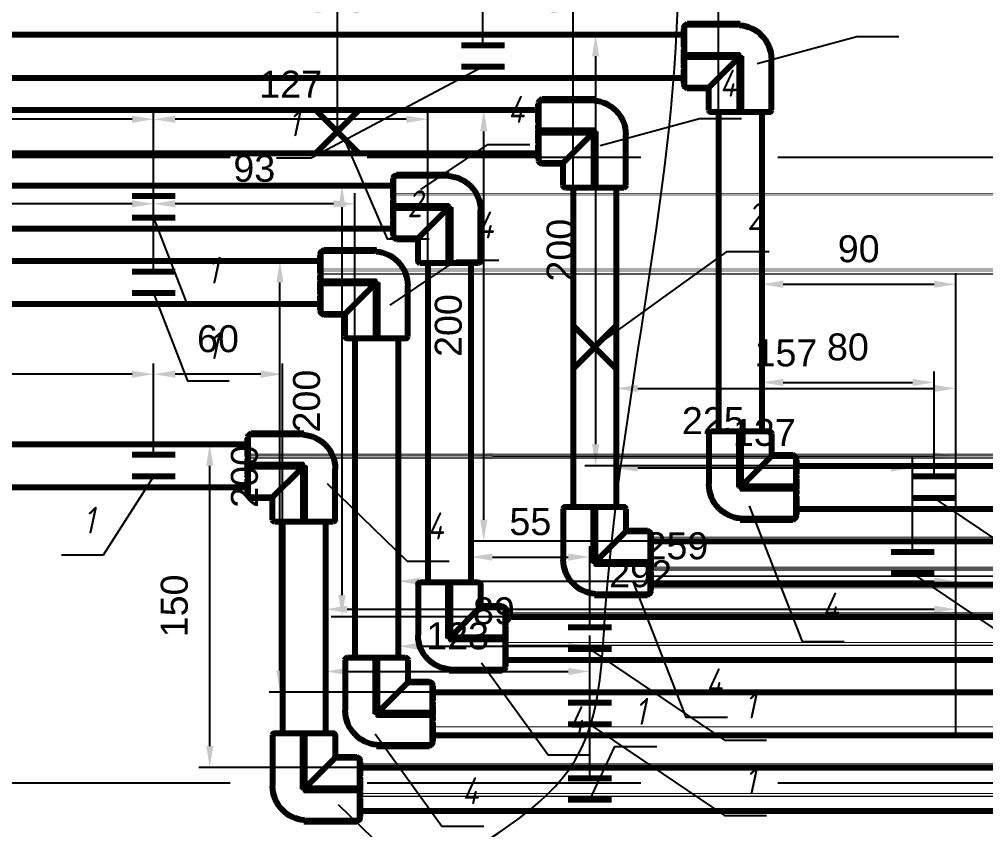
# Model space of a CAD drawing. Header units: millimetres. Extents: x -92220 to 11040, y -5929 to 27498.
# Drawn here: x -514.3 to -66.1, y 159.7 to 535.6 of the extents above; entities that cross this region are included whole.
import ezdxf

# ---------------------------------------------------------------- set-up
doc = ezdxf.new("R2010")
doc.units = ezdxf.units.MM
doc.linetypes.add('DASHDOT', pattern=[25.4, 12.7, -6.35, 0, -6.35])
doc.linetypes.add('DASHED', pattern=[19.05, 12.7, -6.35])
doc.layers.add('100 noprint', color=1, linetype='Continuous', plot=False)
for name, color, linetype in [('17 Конструкции 2', 7, 'Continuous'), ('25 Вода ветка 5', 7, 'Continuous'), ('26 Вода ветка 6', 7, 'Continuous'), ('27 Вода ветка 7', 7, 'Continuous'), ('28 Вода ветка 8', 7, 'Continuous'), ('34 Вода ветка 14', 7, 'Continuous')]:
    doc.layers.add(name, color=color, linetype=linetype)
doc.styles.get("Standard").update_dxf_attribs({"font": 'arial.ttf'})
doc.styles.add('ГОСТ-ISOCPEUR', font='isocpeui.ttf', dxfattribs={"width": 0.8})
doc.dimstyles.new('ISO-25', dxfattribs={"dimtxt": 2.5, "dimasz": 2.5, "dimexe": 1.25, "dimexo": 0.625, "dimtad": 1, "dimtxsty": 'Standard', "dimcen": 2.5, "dimadec": 0, "dimazin": 0, "dimtfac": 1, "dimtmove": 0, "dimatfit": 3, "dimfxl": 1, "dimarcsym": 0})

# ---------------------------------------------------------------- blocks, each defined once
blk = doc.blocks.new('A$C24473B691')
at = {"color": 0, "linetype": 'Continuous', "lineweight": -2, "extrusion": (-2.22045e-16, 1, -2.22045e-16)}
for p, q in [((-15, 14.5), (-15, 24.5)), ((-14.49, 24.5), (-14.49, 14.49)), ((13.5, 26), (-13.5, 26)), ((-12.69, 26), (-12.69, 26.1)), ((-12.69, 26.1), (-10.96, 26.1)), ((-10.96, 26), (-10.96, 26.1)), ((-9.7, 26.1), (-8.7, 26.1)), ((-9.7, 26), (-9.7, 26.1)), ((-8.7, 26), (-8.7, 26.1)), ((-8.7, 26.1), (-8.08, 26.1)), ((-8.08, 26.1), (-6.79, 26.1)), ((-8.08, 26), (-8.08, 26.1)), ((-6.79, 26.1), (-6.65, 26.1)), ((-6.79, 26), (-6.79, 26.1)), ((-6.65, 26), (-6.65, 26.1)), ((-6.65, 26.1), (-6.16, 26.1)), ((-6.16, 26), (-6.16, 26.1)), ((-5.42, 26.1), (-5.31, 26.1)), ((-5.42, 26), (-5.42, 26.1)), ((-5.31, 26.1), (-5.07, 26.1)), ((-5.31, 26), (-5.31, 26.1)), ((-5.07, 26), (-5.07, 26.1)), ((-5.07, 26.1), (-4.19, 26.1)), ((-4.19, 26), (-4.19, 26.1)), ((-3.84, 26.1), (-3.6, 26.1)), ((-3.84, 26), (-3.84, 26.1)), ((-3.6, 26.1), (-3.32, 26.1)), ((-3.6, 26), (-3.6, 26.1)), ((-3.32, 26), (-3.32, 26.1)), ((-3.32, 26.1), (-2.04, 26.1)), ((-2.04, 26.1), (-2.01, 26.1)), ((-2.04, 26), (-2.04, 26.1)), ((-2.01, 26.1), (-1.74, 26.1)), ((-2.01, 26), (-2.01, 26.1)), ((-1.74, 26.1), (-1.07, 26.1)), ((-1.74, 26), (-1.74, 26.1)), ((-0.94, 26), (-0.94, 26.1)), ((-0.86, 26.1), (-0.47, 26.1)), ((-0.5, 0.5), (-0.5, 24.5)), ((-0.47, 26.1), (-0.18, 26.1)), ((-0.47, 26), (-0.47, 26.1)), ((-0.18, 26), (-0.18, 26.1)), ((-0.18, 26.1), (0.07, 26.1)), ((0.07, 26.1), (0.86, 26.1)), ((0.07, 26), (0.07, 26.1)), ((0.5, 0), (0.5, 24.5)), ((0.86, 26), (0.86, 26.1)), ((1.28, 26.1), (1.54, 26.1)), ((1.28, 26), (1.28, 26.1)), ((1.54, 26.1), (1.69, 26.1)), ((1.54, 26), (1.54, 26.1)), ((1.69, 26.1), (2.2, 26.1)), ((1.69, 26), (1.69, 26.1)), ((3.06, 26), (3.06, 26.1)), ((4.28, 26), (4.28, 26.1)), ((5.2, 26), (5.2, 26.1)), ((6.82, 26.1), (7.22, 26.1)), ((6.82, 26), (6.82, 26.1)), ((7.22, 26), (7.22, 26.1)), ((8.46, 26), (8.46, 26.1)), ((9.19, 26.1), (9.24, 26.1)), ((9.19, 26), (9.19, 26.1)), ((9.24, 26.1), (9.42, 26.1)), ((9.24, 26), (9.24, 26.1)), ((9.42, 26), (9.42, 26.1)), ((10.15, 26.1), (10.42, 26.1)), ((10.15, 26), (10.15, 26.1)), ((10.42, 26.1), (10.5, 26.1)), ((10.42, 26), (10.42, 26.1)), ((10.5, 26.1), (10.6, 26.1)), ((10.5, 26), (10.5, 26.1)), ((10.6, 26.1), (10.71, 26.1)), ((10.6, 26), (10.6, 26.1)), ((10.71, 26), (10.71, 26.1)), ((12.06, 26.1), (12.45, 26.1)), ((12.06, 26), (12.06, 26.1)), ((12.45, 26.1), (12.69, 26.1)), ((12.45, 26), (12.45, 26.1)), ((12.69, 26.1), (12.73, 26.1)), ((12.69, 26), (12.69, 26.1)), ((12.73, 26), (12.73, 26.1)), ((14.49, 1.5), (14.49, 24.5)), ((15, 0), (15, 24.5)), ((-26, -13.5), (-26, 13.5)), ((-25, 14.5), (-15, 14.5)), ((-1.5, 1.5), (-14.49, 14.49)), ((-0.5, 0.5), (-24.5, 0.5)), ((0, 0), (-0.5, 0.5)), ((0, -0.5), (0, 0)), ((0, 0), (0.5, 0)), ((14.42, 0), (15, 0)), ((0, -0.5), (-24.5, -0.5)), ((-25, -14.5), (-1.5, -14.5))]:
    blk.add_line(p, q, dxfattribs=at)
at = {"color": 0, "linetype": 'Continuous', "lineweight": -2, "extrusion": (4.93038e-32, -2.22045e-16, -1)}
for centre, radius, start, end in [((14.5, 24.5), 0.5, 0, 90), ((13.5, 25), 1, 0, 90), ((0, 24.5), 0.5, 0, 180), ((-13.5, 25), 1, 90, 180), ((-14.5, 24.5), 0.5, 90, 180), ((25, 13.5), 1, 0, 90), ((24.5, 0), 0.5, 270, 90), ((1.5, 1.5), 16, 185.3794, 225), ((1.5, 1.5), 16, 225, 270), ((25, -13.5), 1, 270, 0)]:
    blk.add_arc(centre, radius, start, end, dxfattribs=at)
at = {"color": 0, "linetype": 'Continuous', "lineweight": -2}
for points, degree, knots in [([(-14.49, 24.5), (-14.49, 24.56), (-14.49, 24.62), (-14.49, 24.73), (-14.49, 24.79), (-14.5, 24.87), (-14.5, 24.91), (-14.5, 24.95), (-14.5, 24.97), (-14.5, 24.99), (-14.5, 25), (-14.5, 25)], 3, [0.22380526, 0.22380526, 0.22380526, 0.22380526, 0.24107522, 0.24107522, 0.25834518, 0.25834518, 0.27361424, 0.27361424, 0.28601062, 0.28601062, 0.29840701, 0.29840701, 0.29840701, 0.29840701]), ([(-10.81, 26.1), (-10.67, 26.1), (-10.23, 26.1), (-9.84, 26.1), (-9.7, 26.1)], 2, [-3, -3, -3, -2, -1, -0.484947, -0.484947, -0.484947]), ([(4.28, 26.1), (4.28, 26.1), (4.41, 26.1), (4.65, 26.1)], 2, [-1.502374, -1.502374, -1.502374, -1, 0, 0, 0]), ([(4.65, 26.1), (4.91, 26.1), (5.18, 26.1), (5.2, 26.1)], 2, [-2, -2, -2, -1, -0.936655, -0.936655, -0.936655]), ([(5.2, 26.1), (5.2, 26.1), (5.27, 26.1), (5.45, 26.1)], 2, [-1.431321, -1.431321, -1.431321, -1, 0, 0, 0]), ([(6.53, 26.1), (6.72, 26.1), (6.82, 26.1), (6.82, 26.1)], 2, [-3, -3, -3, -2, -1.429003, -1.429003, -1.429003]), ([(7.22, 26.1), (7.22, 26.1), (7.29, 26.1), (7.36, 26.1)], 2, [-1.875117, -1.875117, -1.875117, -1, 0, 0, 0]), ([(8.2, 26.1), (8.42, 26.1), (8.46, 26.1), (8.46, 26.1)], 2, [-2, -2, -2, -1, -0.823469, -0.823469, -0.823469]), ([(9.42, 26.1), (9.57, 26.1), (9.8, 26.1), (9.92, 26.1)], 2, [-1.854622, -1.854622, -1.854622, -1, 0, 0, 0]), ([(9.92, 26.1), (10.09, 26.1), (10.15, 26.1), (10.15, 26.1)], 2, [-3, -3, -3, -2, -1.715556, -1.715556, -1.715556]), ([(14.5, 25), (14.5, 25), (14.5, 24.99), (14.5, 24.97), (14.5, 24.95), (14.5, 24.91), (14.5, 24.87), (14.49, 24.79), (14.49, 24.73), (14.49, 24.62), (14.49, 24.56), (14.49, 24.5)], 3, [0.44761051, 0.44761051, 0.44761051, 0.44761051, 0.4600069, 0.4600069, 0.47240329, 0.47240329, 0.48767234, 0.48767234, 0.5049423, 0.5049423, 0.52221227, 0.52221227, 0.52221227, 0.52221227]), ([(-14.49, 14.49), (-14.49, 14.49), (-14.5, 14.49), (-14.5, 14.49), (-14.56, 14.49), (-14.63, 14.49), (-14.75, 14.49), (-14.81, 14.49), (-14.9, 14.5), (-14.94, 14.5), (-14.99, 14.5), (-15, 14.5), (-15, 14.5)], 3, [0.30051544, 0.30051544, 0.30051544, 0.30051544, 0.30137498, 0.30137498, 0.30137498, 0.32021092, 0.32021092, 0.33904685, 0.33904685, 0.35788279, 0.35788279, 0.37671872, 0.37671872, 0.37671872, 0.37671872]), ([(14.42, 0), (14.44, 0.25), (14.46, 0.5), (14.49, 1), (14.49, 1.25), (14.49, 1.5)], 3, [-0.1505166, -0.1505166, -0.1505166, -0.1505166, -0.0751727, -0.0751727, -0.0000024, -0.0000024, -0.0000024, -0.0000024])]:
    blk.add_open_spline(points, degree=degree, knots=knots, dxfattribs=at)
for points, degree in [([(-10.96, 26.1), (-10.96, 26.1), (-10.81, 26.1)], 2), ([(-1.07, 26.1), (-1, 26.1), (-0.94, 26.1)], 2), ([(-0.94, 26.1), (-0.91, 26.1), (-0.86, 26.1)], 2), ([(2.2, 26.1), (2.61, 26.1), (3, 26.1), (3.05, 26.1)], 2), ([(3.05, 26.1), (3.06, 26.1), (3.06, 26.1)], 2), ([(5.45, 26.1), (5.6, 26.1), (5.85, 26.1), (6.11, 26.1), (6.39, 26.1), (6.53, 26.1)], 2), ([(7.36, 26.1), (7.52, 26.1), (7.98, 26.1), (8.2, 26.1)], 2), ([(8.46, 26.1), (8.48, 26.1), (8.52, 26.1)], 2), ([(8.52, 26.1), (8.68, 26.1), (8.85, 26.1)], 2), ([(8.85, 26.1), (8.98, 26.1), (9.19, 26.1)], 2), ([(10.71, 26.1), (10.71, 26.1), (10.92, 26.1)], 2), ([(10.92, 26.1), (11.12, 26.1), (11.39, 26.1)], 2), ([(11.39, 26.1), (11.67, 26.1), (12.05, 26.1), (12.06, 26.1)], 2), ([(12.06, 26.1), (12.06, 26.1), (12.06, 26.1)], 2), ([(-1.5, 1.5), (-1.17, 1.17), (-0.83, 0.83), (-0.5, 0.5)], 3)]:
    blk.add_open_spline(points, degree=degree, dxfattribs=at)
blk = doc.blocks.new('скользящее крепление')
at = {"color": 0, "lineweight": -2}
for p, q in [((0, 0), (0, 20)), ((10, 0), (10, 20))]:
    blk.add_line(p, q, dxfattribs=at)
blk = doc.blocks.new('неподвижная опора')
at = {"color": 0, "lineweight": -2}
for p, q in [((-10, -10), (10, 10)), ((10, -10), (-10, 10))]:
    blk.add_line(p, q, dxfattribs=at)
blk = doc.blocks.new('*D157')
at = {"layer": '25 Вода ветка 5', "color": 0, "lineweight": -2}
for p, q in [((-170, 344.51), (-170, 417.7)), ((-80, 344.51), (-80, 417.7)), ((-160, 412.7), (-90, 412.7))]:
    blk.add_line(p, q, dxfattribs=at)
at = {"layer": '25 Вода ветка 5', "color": 0}
for points in [[(-160, 414.37), (-160, 411.04), (-170, 412.7)], [(-90, 411.04), (-90, 414.37), (-80, 412.7)]]:
    blk.add_solid(points, dxfattribs=at)
at = {"layer": 'Defpoints', "color": 0}
for p in [(-80, 412.7), (-170, 344.51), (-80, 344.51)]:
    blk.add_point(p, dxfattribs=at)
at = {"layer": '25 Вода ветка 5', "color": 0, "insert": (-125, 429.09), "char_height": 12.5, "attachment_point": 5}
blk.add_mtext('90', dxfattribs=at)
blk = doc.blocks.new('*D158')
at = {"layer": '25 Вода ветка 5', "color": 0, "lineweight": -2}
for p, q in [((-170, 344.51), (-170, 372.17)), ((-90, 323.51), (-90, 372.17)), ((-160, 367.17), (-100, 367.17))]:
    blk.add_line(p, q, dxfattribs=at)
at = {"layer": '25 Вода ветка 5', "color": 0}
for points in [[(-160, 368.83), (-160, 365.5), (-170, 367.17)], [(-100, 365.5), (-100, 368.83), (-90, 367.17)]]:
    blk.add_solid(points, dxfattribs=at)
at = {"layer": 'Defpoints', "color": 0}
for p in [(-90, 367.17), (-170, 344.51), (-90, 323.51)]:
    blk.add_point(p, dxfattribs=at)
at = {"layer": '25 Вода ветка 5', "color": 0, "insert": (-130, 383.55), "char_height": 12.5, "attachment_point": 5}
blk.add_mtext('80', dxfattribs=at)
blk = doc.blocks.new('*D159')
at = {"layer": '25 Вода ветка 5', "color": 0, "lineweight": -2}
for p, q in [((-206, 528.51), (-252.01, 528.51)), ((-247.01, 518.51), (-247.01, 338.51)), ((-154, 328.51), (-252.01, 328.51))]:
    blk.add_line(p, q, dxfattribs=at)
at = {"layer": '25 Вода ветка 5', "color": 0}
for points in [[(-245.35, 518.51), (-248.68, 518.51), (-247.01, 528.51)], [(-248.68, 338.51), (-245.35, 338.51), (-247.01, 328.51)]]:
    blk.add_solid(points, dxfattribs=at)
at = {"layer": 'Defpoints', "color": 0}
for p in [(-206, 528.51), (-247.01, 328.51), (-154, 328.51)]:
    blk.add_point(p, dxfattribs=at)
at = {"layer": '25 Вода ветка 5', "color": 0, "insert": (-263.4, 428.51), "char_height": 12.5, "attachment_point": 5, "rotation": 90}
blk.add_mtext('200', dxfattribs=at)
blk = doc.blocks.new('*D160')
at = {"layer": '25 Вода ветка 5', "color": 0, "lineweight": -2}
for p, q in [((-299.28, 523.51), (-299.28, 611.56)), ((-190, 492.51), (-190, 611.56)), ((-200, 606.56), (-289.28, 606.56))]:
    blk.add_line(p, q, dxfattribs=at)
at = {"layer": '25 Вода ветка 5', "color": 0}
for points in [[(-289.28, 608.23), (-289.28, 604.89), (-299.28, 606.56)], [(-200, 604.89), (-200, 608.23), (-190, 606.56)]]:
    blk.add_solid(points, dxfattribs=at)
at = {"layer": 'Defpoints', "color": 0}
for p in [(-299.28, 606.56), (-299.28, 523.51), (-190, 492.51)]:
    blk.add_point(p, dxfattribs=at)
at = {"layer": '25 Вода ветка 5', "color": 0, "insert": (-244.64, 622.94), "char_height": 12.5, "attachment_point": 5}
blk.add_mtext('109', dxfattribs=at)
blk = doc.blocks.new('*D161')
at = {"layer": '25 Вода ветка 5', "color": 0, "lineweight": -2}
for p, q in [((-799.28, 523.51), (-799.28, 611.56)), ((-299.28, 523.51), (-299.28, 611.56)), ((-309.28, 606.56), (-789.28, 606.56))]:
    blk.add_line(p, q, dxfattribs=at)
at = {"layer": '25 Вода ветка 5', "color": 0}
for points in [[(-789.28, 608.23), (-789.28, 604.89), (-799.28, 606.56)], [(-309.28, 604.89), (-309.28, 608.23), (-299.28, 606.56)]]:
    blk.add_solid(points, dxfattribs=at)
at = {"layer": 'Defpoints', "color": 0}
for p in [(-799.28, 606.56), (-799.28, 523.51), (-299.28, 523.51)]:
    blk.add_point(p, dxfattribs=at)
at = {"layer": '25 Вода ветка 5', "color": 0, "insert": (-549.28, 622.94), "char_height": 12.5, "attachment_point": 5}
blk.add_mtext('500', dxfattribs=at)
blk = doc.blocks.new('*D174')
at = {"layer": '26 Вода ветка 6', "color": 0, "lineweight": -2}
for p, q in [((-304.87, 274.51), (-304.87, 291.16)), ((-249.7, 253.51), (-249.7, 291.16)), ((-294.87, 286.16), (-259.7, 286.16))]:
    blk.add_line(p, q, dxfattribs=at)
at = {"layer": '26 Вода ветка 6', "color": 0}
for points in [[(-294.87, 287.82), (-294.87, 284.49), (-304.87, 286.16)], [(-259.7, 284.49), (-259.7, 287.82), (-249.7, 286.16)]]:
    blk.add_solid(points, dxfattribs=at)
at = {"layer": 'Defpoints', "color": 0}
for p in [(-249.7, 286.16), (-304.87, 274.51), (-249.7, 253.51)]:
    blk.add_point(p, dxfattribs=at)
at = {"layer": '26 Вода ветка 6', "color": 0, "insert": (-277.28, 302.51), "char_height": 12.5, "attachment_point": 5}
blk.add_mtext('55', dxfattribs=at)
blk = doc.blocks.new('*D175')
at = {"layer": '26 Вода ветка 6', "color": 0, "lineweight": -2}
for p, q in [((-304.87, 274.51), (-304.87, 337.98)), ((-80, 274.51), (-80, 337.98)), ((-294.87, 332.98), (-90, 332.98))]:
    blk.add_line(p, q, dxfattribs=at)
at = {"layer": '26 Вода ветка 6', "color": 0}
for points in [[(-294.87, 334.65), (-294.87, 331.31), (-304.87, 332.98)], [(-90, 331.31), (-90, 334.65), (-80, 332.98)]]:
    blk.add_solid(points, dxfattribs=at)
at = {"layer": 'Defpoints', "color": 0}
for p in [(-80, 332.98), (-304.87, 274.51), (-80, 274.51)]:
    blk.add_point(p, dxfattribs=at)
at = {"layer": '26 Вода ветка 6', "color": 0, "insert": (-192.43, 349.36), "char_height": 12.5, "attachment_point": 5}
blk.add_mtext('225', dxfattribs=at)
blk = doc.blocks.new('*D176')
at = {"layer": '26 Вода ветка 6', "color": 0, "lineweight": -2}
for p, q in [((-340.87, 458.51), (-369.63, 458.51)), ((-364.63, 268.51), (-364.63, 448.51)), ((-288.77, 258.51), (-369.63, 258.51))]:
    blk.add_line(p, q, dxfattribs=at)
at = {"layer": '26 Вода ветка 6', "color": 0}
for points in [[(-362.96, 448.51), (-366.29, 448.51), (-364.63, 458.51)], [(-366.29, 268.51), (-362.96, 268.51), (-364.63, 258.51)]]:
    blk.add_solid(points, dxfattribs=at)
at = {"layer": 'Defpoints', "color": 0}
for p in [(-364.63, 458.51), (-340.87, 458.51), (-288.77, 258.51)]:
    blk.add_point(p, dxfattribs=at)
at = {"layer": '26 Вода ветка 6', "color": 0, "insert": (-381.01, 358.51), "char_height": 12.5, "attachment_point": 5, "rotation": 90}
blk.add_mtext('200', dxfattribs=at)
blk = doc.blocks.new('*D177')
at = {"layer": '26 Вода ветка 6', "color": 0, "lineweight": -2}
for p, q in [((-451.99, 453.51), (-451.99, 494.24)), ((-324.87, 422.51), (-324.87, 494.24)), ((-334.87, 489.24), (-441.99, 489.24))]:
    blk.add_line(p, q, dxfattribs=at)
at = {"layer": '26 Вода ветка 6', "color": 0}
for points in [[(-441.99, 490.91), (-441.99, 487.58), (-451.99, 489.24)], [(-334.87, 487.58), (-334.87, 490.91), (-324.87, 489.24)]]:
    blk.add_solid(points, dxfattribs=at)
at = {"layer": 'Defpoints', "color": 0}
for p in [(-451.99, 489.24), (-451.99, 453.51), (-324.87, 422.51)]:
    blk.add_point(p, dxfattribs=at)
at = {"layer": '26 Вода ветка 6', "color": 0, "insert": (-388.43, 505.52), "char_height": 12.5, "attachment_point": 5}
blk.add_mtext('127', dxfattribs=at)
blk = doc.blocks.new('*D178')
at = {"layer": '26 Вода ветка 6', "color": 0, "lineweight": -2}
for p, q in [((-1151.99, 453.51), (-1151.99, 494.24)), ((-451.99, 453.51), (-451.99, 494.24)), ((-461.99, 489.24), (-1141.99, 489.24))]:
    blk.add_line(p, q, dxfattribs=at)
at = {"layer": '26 Вода ветка 6', "color": 0}
for points in [[(-1141.99, 490.91), (-1141.99, 487.58), (-1151.99, 489.24)], [(-461.99, 487.58), (-461.99, 490.91), (-451.99, 489.24)]]:
    blk.add_solid(points, dxfattribs=at)
at = {"layer": 'Defpoints', "color": 0}
for p in [(-1151.99, 489.24), (-1151.99, 453.51), (-451.99, 453.51)]:
    blk.add_point(p, dxfattribs=at)
at = {"layer": '26 Вода ветка 6', "color": 0, "insert": (-801.99, 505.63), "char_height": 12.5, "attachment_point": 5}
blk.add_mtext('700', dxfattribs=at)
blk = doc.blocks.new('*D188')
at = {"layer": '27 Вода ветка 7', "color": 0, "lineweight": -2}
for p, q in [((-237.5, 309.51), (-237.5, 332.52)), ((-100, 288.51), (-100, 332.52)), ((-227.5, 327.52), (-110, 327.52))]:
    blk.add_line(p, q, dxfattribs=at)
at = {"layer": '27 Вода ветка 7', "color": 0}
for points in [[(-227.5, 329.18), (-227.5, 325.85), (-237.5, 327.52)], [(-110, 325.85), (-110, 329.18), (-100, 327.52)]]:
    blk.add_solid(points, dxfattribs=at)
at = {"layer": 'Defpoints', "color": 0}
for p in [(-100, 327.52), (-237.5, 309.51), (-100, 288.51)]:
    blk.add_point(p, dxfattribs=at)
at = {"layer": '27 Вода ветка 7', "color": 0, "insert": (-168.75, 343.9), "char_height": 12.5, "attachment_point": 5}
blk.add_mtext('137', dxfattribs=at)
blk = doc.blocks.new('*D189')
at = {"layer": '27 Вода ветка 7', "color": 0, "lineweight": -2}
for p, q in [((-237.5, 309.51), (-237.5, 369.38)), ((-80, 309.51), (-80, 369.38)), ((-227.5, 364.38), (-90, 364.38))]:
    blk.add_line(p, q, dxfattribs=at)
at = {"layer": '27 Вода ветка 7', "color": 0}
for points in [[(-227.5, 366.05), (-227.5, 362.72), (-237.5, 364.38)], [(-90, 362.72), (-90, 366.05), (-80, 364.38)]]:
    blk.add_solid(points, dxfattribs=at)
at = {"layer": 'Defpoints', "color": 0}
for p in [(-80, 364.38), (-237.5, 309.51), (-80, 309.51)]:
    blk.add_point(p, dxfattribs=at)
at = {"layer": '27 Вода ветка 7', "color": 0, "insert": (-158.75, 380.77), "char_height": 12.5, "attachment_point": 5}
blk.add_mtext('157', dxfattribs=at)
blk = doc.blocks.new('*D190')
at = {"layer": '27 Вода ветка 7', "color": 0, "lineweight": -2}
for p, q in [((-273.6, 493.58), (-303.89, 493.58)), ((-298.89, 303.51), (-298.89, 483.58)), ((-221.5, 293.51), (-303.89, 293.51))]:
    blk.add_line(p, q, dxfattribs=at)
at = {"layer": '27 Вода ветка 7', "color": 0}
for points in [[(-297.22, 483.58), (-300.55, 483.58), (-298.89, 493.58)], [(-300.55, 303.51), (-297.22, 303.51), (-298.89, 293.51)]]:
    blk.add_solid(points, dxfattribs=at)
at = {"layer": 'Defpoints', "color": 0}
for p in [(-298.89, 493.58), (-273.6, 493.58), (-221.5, 293.51)]:
    blk.add_point(p, dxfattribs=at)
at = {"layer": '27 Вода ветка 7', "color": 0, "insert": (-315.27, 393.55), "char_height": 12.5, "attachment_point": 5, "rotation": 90}
blk.add_mtext('200', dxfattribs=at)
blk = doc.blocks.new('*D191')
at = {"layer": '27 Вода ветка 7', "color": 0, "lineweight": -2}
for p, q in [((-366.78, 483.51), (-366.78, 545.07)), ((-257.5, 457.51), (-257.5, 545.07)), ((-267.5, 540.07), (-356.78, 540.07))]:
    blk.add_line(p, q, dxfattribs=at)
at = {"layer": '27 Вода ветка 7', "color": 0}
for points in [[(-356.78, 541.74), (-356.78, 538.4), (-366.78, 540.07)], [(-267.5, 538.4), (-267.5, 541.74), (-257.5, 540.07)]]:
    blk.add_solid(points, dxfattribs=at)
at = {"layer": 'Defpoints', "color": 0}
for p in [(-366.78, 540.07), (-366.78, 483.51), (-257.5, 457.51)]:
    blk.add_point(p, dxfattribs=at)
at = {"layer": '27 Вода ветка 7', "color": 0, "insert": (-312.14, 556.45), "char_height": 12.5, "attachment_point": 5}
blk.add_mtext('109', dxfattribs=at)
blk = doc.blocks.new('*D192')
at = {"layer": '27 Вода ветка 7', "color": 0, "lineweight": -2}
for p, q in [((-866.78, 488.51), (-866.78, 545.07)), ((-366.78, 483.51), (-366.78, 545.07)), ((-376.78, 540.07), (-856.78, 540.07))]:
    blk.add_line(p, q, dxfattribs=at)
at = {"layer": '27 Вода ветка 7', "color": 0}
for points in [[(-856.78, 541.74), (-856.78, 538.4), (-866.78, 540.07)], [(-376.78, 538.4), (-376.78, 541.74), (-366.78, 540.07)]]:
    blk.add_solid(points, dxfattribs=at)
at = {"layer": 'Defpoints', "color": 0}
for p in [(-866.78, 540.07), (-866.78, 488.51), (-366.78, 483.51)]:
    blk.add_point(p, dxfattribs=at)
at = {"layer": '27 Вода ветка 7', "color": 0, "insert": (-616.78, 556.45), "char_height": 12.5, "attachment_point": 5}
blk.add_mtext('500', dxfattribs=at)
blk = doc.blocks.new('*D202')
at = {"layer": '28 Вода ветка 8', "color": 0, "lineweight": -2}
for p, q in [((-338.62, 239.51), (-338.62, 249.78)), ((-249.7, 218.51), (-249.7, 249.78)), ((-328.62, 244.78), (-259.7, 244.78))]:
    blk.add_line(p, q, dxfattribs=at)
at = {"layer": '28 Вода ветка 8', "color": 0}
for points in [[(-328.62, 246.44), (-328.62, 243.11), (-338.62, 244.78)], [(-259.7, 243.11), (-259.7, 246.44), (-249.7, 244.78)]]:
    blk.add_solid(points, dxfattribs=at)
at = {"layer": 'Defpoints', "color": 0}
for p in [(-249.7, 244.78), (-338.62, 239.51), (-249.7, 218.51)]:
    blk.add_point(p, dxfattribs=at)
at = {"layer": '28 Вода ветка 8', "color": 0, "insert": (-294.16, 261.16), "char_height": 12.5, "attachment_point": 5}
blk.add_mtext('89', dxfattribs=at)
blk = doc.blocks.new('*D203')
at = {"layer": '28 Вода ветка 8', "color": 0, "lineweight": -2}
for p, q in [((-338.62, 239.51), (-338.62, 279.92)), ((-80, 239.51), (-80, 279.92)), ((-328.62, 274.92), (-90, 274.92))]:
    blk.add_line(p, q, dxfattribs=at)
at = {"layer": '28 Вода ветка 8', "color": 0}
for points in [[(-328.62, 276.59), (-328.62, 273.26), (-338.62, 274.92)], [(-90, 273.26), (-90, 276.59), (-80, 274.92)]]:
    blk.add_solid(points, dxfattribs=at)
at = {"layer": 'Defpoints', "color": 0}
for p in [(-80, 274.92), (-338.62, 239.51), (-80, 239.51)]:
    blk.add_point(p, dxfattribs=at)
at = {"layer": '28 Вода ветка 8', "color": 0, "insert": (-209.31, 291.31), "char_height": 12.5, "attachment_point": 5}
blk.add_mtext('259', dxfattribs=at)
blk = doc.blocks.new('*D204')
at = {"layer": '28 Вода ветка 8', "color": 0, "lineweight": -2}
for p, q in [((-374.72, 423.58), (-398.43, 423.58)), ((-393.43, 233.51), (-393.43, 413.58)), ((-322.52, 223.51), (-398.43, 223.51))]:
    blk.add_line(p, q, dxfattribs=at)
at = {"layer": '28 Вода ветка 8', "color": 0}
for points in [[(-391.77, 413.58), (-395.1, 413.58), (-393.43, 423.58)], [(-395.1, 233.51), (-391.77, 233.51), (-393.43, 223.51)]]:
    blk.add_solid(points, dxfattribs=at)
at = {"layer": 'Defpoints', "color": 0}
for p in [(-393.43, 423.58), (-374.72, 423.58), (-322.52, 223.51)]:
    blk.add_point(p, dxfattribs=at)
at = {"layer": '28 Вода ветка 8', "color": 0, "insert": (-409.81, 323.55), "char_height": 12.5, "attachment_point": 5, "rotation": 90}
blk.add_mtext('200', dxfattribs=at)
blk = doc.blocks.new('*D205')
at = {"layer": '28 Вода ветка 8', "color": 0, "lineweight": -2}
for p, q in [((-451.99, 418.51), (-451.99, 455.03)), ((-358.62, 387.51), (-358.62, 455.03)), ((-368.62, 450.03), (-441.99, 450.03))]:
    blk.add_line(p, q, dxfattribs=at)
at = {"layer": '28 Вода ветка 8', "color": 0}
for points in [[(-441.99, 451.7), (-441.99, 448.37), (-451.99, 450.03)], [(-368.62, 448.37), (-368.62, 451.7), (-358.62, 450.03)]]:
    blk.add_solid(points, dxfattribs=at)
at = {"layer": 'Defpoints', "color": 0}
for p in [(-451.99, 450.03), (-451.99, 418.51), (-358.62, 387.51)]:
    blk.add_point(p, dxfattribs=at)
at = {"layer": '28 Вода ветка 8', "color": 0, "insert": (-405.3, 466.42), "char_height": 12.5, "attachment_point": 5}
blk.add_mtext('93', dxfattribs=at)
blk = doc.blocks.new('*D206')
at = {"layer": '28 Вода ветка 8', "color": 0, "lineweight": -2}
for p, q in [((-1151.99, 418.51), (-1151.99, 455.03)), ((-451.99, 418.51), (-451.99, 455.03)), ((-461.99, 450.03), (-1141.99, 450.03))]:
    blk.add_line(p, q, dxfattribs=at)
at = {"layer": '28 Вода ветка 8', "color": 0}
for points in [[(-1141.99, 451.7), (-1141.99, 448.37), (-1151.99, 450.03)], [(-461.99, 448.37), (-461.99, 451.7), (-451.99, 450.03)]]:
    blk.add_solid(points, dxfattribs=at)
at = {"layer": 'Defpoints', "color": 0}
for p in [(-1151.99, 450.03), (-1151.99, 418.51), (-451.99, 418.51)]:
    blk.add_point(p, dxfattribs=at)
at = {"layer": '28 Вода ветка 8', "color": 0, "insert": (-801.99, 466.42), "char_height": 12.5, "attachment_point": 5}
blk.add_mtext('700', dxfattribs=at)
blk = doc.blocks.new('*D230')
at = {"layer": '34 Вода ветка 14', "color": 0, "lineweight": -2}
for p, q in [((-372.3, 204.51), (-372.3, 238.11)), ((-249.7, 183.51), (-249.7, 238.11)), ((-362.3, 233.11), (-259.7, 233.11))]:
    blk.add_line(p, q, dxfattribs=at)
at = {"layer": '34 Вода ветка 14', "color": 0}
for points in [[(-362.3, 234.78), (-362.3, 231.45), (-372.3, 233.11)], [(-259.7, 231.45), (-259.7, 234.78), (-249.7, 233.11)]]:
    blk.add_solid(points, dxfattribs=at)
at = {"layer": 'Defpoints', "color": 0}
for p in [(-249.7, 233.11), (-372.3, 204.51), (-249.7, 183.51)]:
    blk.add_point(p, dxfattribs=at)
at = {"layer": '34 Вода ветка 14', "color": 0, "insert": (-311, 249.5), "char_height": 12.5, "attachment_point": 5}
blk.add_mtext('123', dxfattribs=at)
blk = doc.blocks.new('*D231')
at = {"layer": '34 Вода ветка 14', "color": 0, "lineweight": -2}
for p, q in [((-372.3, 204.51), (-372.3, 266.95)), ((-80, 203.51), (-80, 266.95)), ((-362.3, 261.95), (-90, 261.95))]:
    blk.add_line(p, q, dxfattribs=at)
at = {"layer": '34 Вода ветка 14', "color": 0}
for points in [[(-362.3, 263.62), (-362.3, 260.29), (-372.3, 261.95)], [(-90, 260.29), (-90, 263.62), (-80, 261.95)]]:
    blk.add_solid(points, dxfattribs=at)
at = {"layer": 'Defpoints', "color": 0}
for p in [(-80, 261.95), (-372.3, 204.51), (-80, 203.51)]:
    blk.add_point(p, dxfattribs=at)
at = {"layer": '34 Вода ветка 14', "color": 0, "insert": (-226.15, 278.33), "char_height": 12.5, "attachment_point": 5}
blk.add_mtext('292', dxfattribs=at)
blk = doc.blocks.new('*D232')
at = {"layer": '34 Вода ветка 14', "color": 0, "lineweight": -2}
for p, q in [((-408.4, 338.51), (-430.97, 338.51)), ((-425.97, 198.51), (-425.97, 328.51)), ((-356.2, 188.51), (-430.97, 188.51))]:
    blk.add_line(p, q, dxfattribs=at)
at = {"layer": '34 Вода ветка 14', "color": 0}
for points in [[(-424.3, 328.51), (-427.63, 328.51), (-425.97, 338.51)], [(-427.63, 198.51), (-424.3, 198.51), (-425.97, 188.51)]]:
    blk.add_solid(points, dxfattribs=at)
at = {"layer": 'Defpoints', "color": 0}
for p in [(-425.97, 338.51), (-408.4, 338.51), (-356.2, 188.51)]:
    blk.add_point(p, dxfattribs=at)
at = {"layer": '34 Вода ветка 14', "color": 0, "insert": (-442.35, 263.51), "char_height": 12.5, "attachment_point": 5, "rotation": 90}
blk.add_mtext('150', dxfattribs=at)
blk = doc.blocks.new('*D233')
at = {"layer": '34 Вода ветка 14', "color": 0, "lineweight": -2}
for p, q in [((-451.99, 333.51), (-451.99, 375.99)), ((-392.3, 302.51), (-392.3, 375.99)), ((-402.3, 370.99), (-441.99, 370.99))]:
    blk.add_line(p, q, dxfattribs=at)
at = {"layer": '34 Вода ветка 14', "color": 0}
for points in [[(-441.99, 372.66), (-441.99, 369.33), (-451.99, 370.99)], [(-402.3, 369.33), (-402.3, 372.66), (-392.3, 370.99)]]:
    blk.add_solid(points, dxfattribs=at)
at = {"layer": 'Defpoints', "color": 0}
for p in [(-451.99, 370.99), (-451.99, 333.51), (-392.3, 302.51)]:
    blk.add_point(p, dxfattribs=at)
at = {"layer": '34 Вода ветка 14', "color": 0, "insert": (-422.15, 387.38), "char_height": 12.5, "attachment_point": 5}
blk.add_mtext('60', dxfattribs=at)
blk = doc.blocks.new('*D234')
at = {"layer": '34 Вода ветка 14', "color": 0, "lineweight": -2}
for p, q in [((-1151.99, 333.51), (-1151.99, 375.99)), ((-451.99, 333.51), (-451.99, 375.99)), ((-461.99, 370.99), (-1141.99, 370.99))]:
    blk.add_line(p, q, dxfattribs=at)
at = {"layer": '34 Вода ветка 14', "color": 0}
for points in [[(-1141.99, 372.66), (-1141.99, 369.33), (-1151.99, 370.99)], [(-461.99, 369.33), (-461.99, 372.66), (-451.99, 370.99)]]:
    blk.add_solid(points, dxfattribs=at)
at = {"layer": 'Defpoints', "color": 0}
for p in [(-1151.99, 370.99), (-1151.99, 333.51), (-451.99, 333.51)]:
    blk.add_point(p, dxfattribs=at)
at = {"layer": '34 Вода ветка 14', "color": 0, "insert": (-801.99, 387.38), "char_height": 12.5, "attachment_point": 5}
blk.add_mtext('700', dxfattribs=at)
blk = doc.blocks.new('*D353')
at = {"layer": '17 Конструкции 2', "color": 0, "lineweight": -2}
for p, q in [((50, 832), (-56.49, 832)), ((-46.49, 812), (-46.49, 541.51)), ((50, 521.51), (-56.49, 521.51))]:
    blk.add_line(p, q, dxfattribs=at)
at = {"layer": '17 Конструкции 2', "color": 0}
for points in [[(-43.16, 812), (-49.83, 812), (-46.49, 832)], [(-49.83, 541.51), (-43.16, 541.51), (-46.49, 521.51)]]:
    blk.add_solid(points, dxfattribs=at)
at = {"layer": 'Defpoints', "color": 0}
for p in [(50, 832), (-46.49, 521.51), (50, 521.51)]:
    blk.add_point(p, dxfattribs=at)
at = {"layer": '17 Конструкции 2', "color": 0, "insert": (-62.88, 676.76), "char_height": 12.5, "attachment_point": 5, "rotation": 90}
blk.add_mtext('310', dxfattribs=at)

msp = doc.modelspace()

# ---------------------------------------------------------------- linework, layer by layer
at = {"lineweight": -2, "start_tangent": (1, 0), "end_tangent": (0, 1)}
msp.add_spline([(-351.63, 143.94), (-325.3, 143.94), (-290.18, 159.44), (-255.06, 194.55), (-242.67, 258.59), (-208.64, 560.05)], degree=3, dxfattribs=at)
at = {"layer": '100 noprint', "color": 2, "linetype": 'DASHED', "ltscale": 10}
for p, q in [((11013.49, 471.51), (-12184.07, 471.51)), ((11013.49, 181.3), (-12184.07, 181.3))]:
    msp.add_line(p, q, dxfattribs=at)
at = {"layer": '25 Вода ветка 5', "color": 1, "lineweight": 80}
for points in [[(-1849.28, 528.51), (-206, 528.51)], [(-1849.28, 508.51), (-206, 508.51)], [(-190, 492.51), (-190, 344.51)], [(-170, 492.51), (-170, 344.51)], [(-154, 328.51), (224.3, 328.51)], [(-154, 308.51), (224.3, 308.51)]]:
    msp.add_lwpolyline(points, dxfattribs=at)
at = {"layer": '25 Вода ветка 5', "flags": 128}
for points in [[(-172.02, 515.08), (-125.83, 527.6), (-106.41, 527.6)], [(-299.28, 513.51), (-378.9, 471.23), (-395.04, 471.23)], [(-175.75, 309.98), (-151.24, 247.05), (-131.82, 247.05)], [(-90, 313.51), (-27.47, 271.23), (-8.05, 271.23)]]:
    msp.add_lwpolyline(points, dxfattribs=at)
at = {"layer": '26 Вода ветка 6', "flags": 128}
for points in [[(-328.02, 456.69), (-297.01, 477.51), (-277.59, 477.51)], [(-451.99, 443.51), (-436.33, 402.9), (-416.91, 402.9)], [(-249.7, 243.51), (-187.17, 201.23), (-167.75, 201.23)], [(-299.97, 237.14), (-268.97, 194.39), (-249.55, 194.39)]]:
    msp.add_lwpolyline(points, dxfattribs=at)
at = {"layer": '26 Вода ветка 6', "color": 5, "lineweight": 80}
for points in [[(-1849.28, 458.51), (-340.87, 458.51)], [(-1849.28, 438.51), (-340.87, 438.51)], [(-324.87, 422.51), (-324.87, 274.51)], [(-304.87, 422.51), (-304.87, 274.51)], [(-288.87, 258.51), (254.8, 258.51)], [(-288.87, 238.51), (254.8, 238.51)]]:
    msp.add_lwpolyline(points, dxfattribs=at)
at = {"layer": '27 Вода ветка 7', "color": 1, "lineweight": 80}
for p, q in [((-1539.72, 493.58), (-273.6, 493.58)), ((-1539.72, 473.58), (-273.6, 473.58))]:
    msp.add_line(p, q, dxfattribs=at)
at = {"layer": '27 Вода ветка 7', "flags": 128}
for points in [[(-244.96, 477.11), (-198.77, 489.63), (-179.35, 489.63)], [(-364.01, 480.75), (-343.7, 433.74), (-324.28, 433.74)], [(-247.5, 383.51), (-186.02, 427.86), (-166.6, 427.86)], [(-100, 278.51), (-37.47, 236.23), (-18.05, 236.23)], [(-229.74, 274.85), (-205.24, 211.92), (-185.82, 211.92)]]:
    msp.add_lwpolyline(points, dxfattribs=at)
at = {"layer": '27 Вода ветка 7', "color": 1, "linetype": 'DASHDOT', "ltscale": 2, "flags": 128}
msp.add_lwpolyline([(-273.6, 483.51), (-262.5, 483.51, -0.064821), (-258.66, 483.01, -0.132384)], format="xyb", dxfattribs=at)
at = {"layer": '27 Вода ветка 7', "color": 1, "lineweight": 80}
for points in [[(-257.5, 457.51), (-257.5, 309.51)], [(-237.5, 457.51), (-237.5, 309.51)], [(-221.5, 293.51), (259.3, 293.51)], [(-221.5, 273.51), (259.3, 273.51)]]:
    msp.add_lwpolyline(points, dxfattribs=at)
at = {"layer": '28 Вода ветка 8', "color": 5, "lineweight": 80}
for p, q in [((-1541.44, 423.58), (-374.72, 423.58)), ((-1541.44, 403.58), (-374.72, 403.58))]:
    msp.add_line(p, q, dxfattribs=at)
at = {"layer": '28 Вода ветка 8', "flags": 128}
for points in [[(-342.34, 403.06), (-311.34, 423.89), (-291.92, 423.89)], [(-451.99, 408.51), (-436.33, 367.9), (-416.91, 367.9)], [(-249.7, 208.51), (-187.17, 166.23), (-167.75, 166.23)], [(-349.27, 204.17), (-318.26, 161.41), (-298.84, 161.41)]]:
    msp.add_lwpolyline(points, dxfattribs=at)
at = {"layer": '28 Вода ветка 8', "color": 5, "lineweight": 80}
for points in [[(-358.62, 387.51), (-358.62, 239.51)], [(-338.62, 387.51), (-338.62, 239.51)], [(-322.62, 223.51), (289.8, 223.51)], [(-322.62, 203.51), (289.8, 203.51)]]:
    msp.add_lwpolyline(points, dxfattribs=at)
at = {"layer": '34 Вода ветка 14', "color": 4, "lineweight": 80}
for p, q in [((-1541.44, 338.51), (-408.4, 338.51)), ((-1541.44, 318.51), (-408.4, 318.51))]:
    msp.add_line(p, q, dxfattribs=at)
at = {"layer": '34 Вода ветка 14', "color": 4, "linetype": 'DASHDOT', "ltscale": 2}
for points in [[(-408.4, 338.51), (-408.3, 338.51)], [(-408.4, 318.51), (-408.3, 318.51)]]:
    msp.add_lwpolyline(points, dxfattribs=at)
at = {"layer": '34 Вода ветка 14', "flags": 128}
for points in [[(-451.99, 323.51), (-475.38, 286.98), (-494.77, 286.98)], [(-371.52, 320.22), (-334.42, 284.3), (-315, 284.3)], [(-249.7, 173.51), (-238.1, 198.29), (-218.68, 198.29)], [(-366.36, 171.32), (-329.25, 135.4), (-309.83, 135.4)]]:
    msp.add_lwpolyline(points, dxfattribs=at)
at = {"layer": '34 Вода ветка 14', "color": 4, "lineweight": 80}
for points in [[(-392.3, 302.51), (-392.3, 204.51)], [(-372.3, 302.51), (-372.3, 204.51)], [(-356.3, 188.51), (229.74, 188.51)], [(-356.3, 168.51), (229.74, 168.51)]]:
    msp.add_lwpolyline(points, dxfattribs=at)

# ---------------------------------------------------------------- block references
at = {"layer": '25 Вода ветка 5', "color": 1, "lineweight": 80}
for name, p, rotation in [('A$C24473B691', (-180, 518.51), 89.99999999999999), ('скользящее крепление', (-289.28, 513.51), 90), ('A$C24473B691', (-180, 318.51), 270), ('скользящее крепление', (-80, 313.51), 90)]:
    msp.add_blockref(name, p, dxfattribs=dict(at, rotation=rotation))
at = {"layer": '26 Вода ветка 6', "color": 5, "lineweight": 80}
for name, p, rotation in [('A$C24473B691', (-314.87, 448.51), 89.99999999999999), ('скользящее крепление', (-441.99, 443.51), 90), ('A$C24473B691', (-314.87, 248.51), 270), ('скользящее крепление', (-239.7, 243.51), 90)]:
    msp.add_blockref(name, p, dxfattribs=dict(at, rotation=rotation))
at = {"layer": '27 Вода ветка 7', "color": 1, "lineweight": 80}
for name, p, rotation in [('A$C24473B691', (-247.5, 483.51), 89.99999999999999), ('A$C24473B691', (-247.5, 283.51), 270), ('скользящее крепление', (-90, 278.51), 90)]:
    msp.add_blockref(name, p, dxfattribs=dict(at, rotation=rotation))
for p in [(-366.78, 483.51), (-247.5, 383.51)]:
    msp.add_blockref('неподвижная опора', p, dxfattribs=at)
at = {"layer": '28 Вода ветка 8', "color": 5, "lineweight": 80}
for name, p, rotation in [('A$C24473B691', (-348.62, 413.51), 89.99999999999999), ('скользящее крепление', (-441.99, 408.51), 90), ('A$C24473B691', (-348.62, 213.51), 270), ('скользящее крепление', (-239.7, 208.51), 90)]:
    msp.add_blockref(name, p, dxfattribs=dict(at, rotation=rotation))
at = {"layer": '34 Вода ветка 14', "color": 4, "lineweight": 80}
for name, p, rotation in [('A$C24473B691', (-382.3, 328.51), 89.99999999999999), ('скользящее крепление', (-441.99, 323.51), 90), ('A$C24473B691', (-382.3, 178.51), 270), ('скользящее крепление', (-239.7, 173.51), 90)]:
    msp.add_blockref(name, p, dxfattribs=dict(at, rotation=rotation))

# ---------------------------------------------------------------- texts
at = {"layer": '25 Вода ветка 5', "linetype": 'Continuous', "style": 'ГОСТ-ISOCPEUR', "width": 0.8}
for s, p in [('1', (-389.44, 481.3)), ('4', (-141.9, 257.12))]:
    msp.add_text(s, height=12.5, dxfattribs=at).set_placement(p)
at = {"layer": '26 Вода ветка 6', "linetype": 'Continuous', "style": 'ГОСТ-ISOCPEUR', "width": 0.8}
for s, p in [('4', (-287.67, 487.58)), ('1', (-426.98, 412.97)), ('1', (-177.82, 211.3)), ('4', (-259.63, 204.45))]:
    msp.add_text(s, height=12.5, dxfattribs=at).set_placement(p)
at = {"layer": '27 Вода ветка 7', "linetype": 'Continuous', "style": 'ГОСТ-ISOCPEUR', "width": 0.8}
for s, p in [('4', (-189.43, 499.7)), ('2', (-334.36, 443.8)), ('2', (-176.68, 437.93)), ('4', (-195.89, 221.99))]:
    msp.add_text(s, height=12.5, dxfattribs=at).set_placement(p)
at = {"layer": '28 Вода ветка 8', "linetype": 'Continuous', "style": 'ГОСТ-ISOCPEUR', "width": 0.8}
for s, p in [('4', (-301.99, 433.95)), ('1', (-426.98, 377.97)), ('1', (-177.82, 176.3)), ('4', (-308.92, 171.48))]:
    msp.add_text(s, height=12.5, dxfattribs=at).set_placement(p)
at = {"layer": '34 Вода ветка 14', "linetype": 'Continuous', "style": 'ГОСТ-ISOCPEUR', "width": 0.8}
for s, p in [('1', (-484.45, 297.05)), ('4', (-325.08, 294.36)), ('1', (-228.76, 208.35))]:
    msp.add_text(s, height=12.5, dxfattribs=at).set_placement(p)

# ---------------------------------------------------------------- dimensions: what is measured, and where the dimension line sits
at = {"layer": '17 Конструкции 2'}
dim = msp.add_linear_dim(base=(-46.49, 521.51), p1=(50, 832), p2=(50, 521.51), angle=90, dimstyle='ISO-25', override={"dimtxt": 12.5, "dimasz": 20, "dimexe": 10, "dimexo": 0, "dimgap": 10, "dimdec": 0}, dxfattribs=at)
dim.commit()
dim.dimension.update_dxf_attribs({"geometry": '*D353', "text_midpoint": (-46.49, 676.76), "dimtype": 160})
at = {"layer": '25 Вода ветка 5'}
dim = msp.add_linear_dim(base=(-799.28, 606.56), p1=(-299.28, 523.51), p2=(-799.28, 523.51), dimstyle='ISO-25', override={"dimtxt": 12.5, "dimasz": 10, "dimexe": 5, "dimexo": 0, "dimgap": 10, "dimdec": 0}, dxfattribs=at)
dim.commit()
dim.dimension.update_dxf_attribs({"geometry": '*D161', "text_midpoint": (-549.28, 622.94)})
for base, p1, p2, picture, middle in [((-299.28, 606.56), (-190, 492.51), (-299.28, 523.51), '*D160', (-244.64, 606.56)), ((-80, 412.7), (-170, 344.51), (-80, 344.51), '*D157', (-125, 412.7)), ((-90, 367.17), (-170, 344.51), (-90, 323.51), '*D158', (-130, 367.17))]:
    dim = msp.add_linear_dim(base=base, p1=p1, p2=p2, dimstyle='ISO-25', override={"dimtxt": 12.5, "dimasz": 10, "dimexe": 5, "dimexo": 0, "dimgap": 10, "dimdec": 0}, dxfattribs=at)
    dim.commit()
    dim.dimension.update_dxf_attribs({"geometry": picture, "text_midpoint": middle, "dimtype": 160})
dim = msp.add_linear_dim(base=(-247.01, 328.51), p1=(-206, 528.51), p2=(-154, 328.51), angle=90, dimstyle='ISO-25', override={"dimtxt": 12.5, "dimasz": 10, "dimexe": 5, "dimexo": 0, "dimgap": 10, "dimdec": 0}, dxfattribs=at)
dim.commit()
dim.dimension.update_dxf_attribs({"geometry": '*D159', "text_midpoint": (-263.4, 428.51)})
at = {"layer": '26 Вода ветка 6'}
for base, p1, p2, picture, middle in [((-1151.99, 489.24), (-451.99, 453.51), (-1151.99, 453.51), '*D178', (-801.99, 505.63)), ((-451.99, 489.24), (-324.87, 422.51), (-451.99, 453.51), '*D177', (-388.43, 505.52)), ((-249.7, 286.16), (-304.87, 274.51), (-249.7, 253.51), '*D174', (-277.28, 302.51))]:
    dim = msp.add_linear_dim(base=base, p1=p1, p2=p2, dimstyle='ISO-25', override={"dimtxt": 12.5, "dimasz": 10, "dimexe": 5, "dimexo": 0, "dimgap": 10, "dimdec": 0}, dxfattribs=at)
    dim.commit()
    dim.dimension.update_dxf_attribs({"geometry": picture, "text_midpoint": middle})
dim = msp.add_linear_dim(base=(-364.63, 458.51), p1=(-288.77, 258.51), p2=(-340.87, 458.51), angle=90, dimstyle='ISO-25', override={"dimtxt": 12.5, "dimasz": 10, "dimexe": 5, "dimexo": 0, "dimgap": 10, "dimdec": 0}, dxfattribs=at)
dim.commit()
dim.dimension.update_dxf_attribs({"geometry": '*D176', "text_midpoint": (-381.01, 358.51)})
dim = msp.add_linear_dim(base=(-80, 332.98), p1=(-304.87, 274.51), p2=(-80, 274.51), dimstyle='ISO-25', override={"dimtxt": 12.5, "dimasz": 10, "dimexe": 5, "dimexo": 0, "dimgap": 10, "dimdec": 0}, dxfattribs=at)
dim.commit()
dim.dimension.update_dxf_attribs({"geometry": '*D175', "text_midpoint": (-192.43, 332.98), "dimtype": 160})
at = {"layer": '27 Вода ветка 7'}
for base, p1, p2, picture, middle in [((-866.78, 540.07), (-366.78, 483.51), (-866.78, 488.51), '*D192', (-616.78, 556.45)), ((-366.78, 540.07), (-257.5, 457.51), (-366.78, 483.51), '*D191', (-312.14, 556.45)), ((-80, 364.3843), (-237.4995, 309.5145), (-80, 309.5145), '*D189', (-158.7497, 380.7665))]:
    dim = msp.add_linear_dim(base=base, p1=p1, p2=p2, dimstyle='ISO-25', override={"dimtxt": 12.5, "dimasz": 10, "dimexe": 5, "dimexo": 0, "dimgap": 10, "dimdec": 0}, dxfattribs=at)
    dim.commit()
    dim.dimension.update_dxf_attribs({"geometry": picture, "text_midpoint": middle})
dim = msp.add_linear_dim(base=(-298.89, 493.58), p1=(-221.5, 293.51), p2=(-273.6, 493.58), angle=90, dimstyle='ISO-25', override={"dimtxt": 12.5, "dimasz": 10, "dimexe": 5, "dimexo": 0, "dimgap": 10, "dimdec": 0}, dxfattribs=at)
dim.commit()
dim.dimension.update_dxf_attribs({"geometry": '*D190', "text_midpoint": (-315.27, 393.55)})
dim = msp.add_linear_dim(base=(-100, 327.5177), p1=(-237.4995, 309.5145), p2=(-100, 288.5145), dimstyle='ISO-25', override={"dimtxt": 12.5, "dimasz": 10, "dimexe": 5, "dimexo": 0, "dimgap": 10, "dimdec": 0}, dxfattribs=at)
dim.commit()
dim.dimension.update_dxf_attribs({"geometry": '*D188', "text_midpoint": (-168.7497, 327.5177), "dimtype": 160})
at = {"layer": '28 Вода ветка 8'}
for base, p1, p2, picture, middle in [((-1151.99, 450.03), (-451.99, 418.51), (-1151.99, 418.51), '*D206', (-801.99, 466.42)), ((-451.99, 450.03), (-358.62, 387.51), (-451.99, 418.51), '*D205', (-405.3, 466.42)), ((-80, 274.92), (-338.62, 239.51), (-80, 239.51), '*D203', (-209.31, 291.31))]:
    dim = msp.add_linear_dim(base=base, p1=p1, p2=p2, dimstyle='ISO-25', override={"dimtxt": 12.5, "dimasz": 10, "dimexe": 5, "dimexo": 0, "dimgap": 10, "dimdec": 0}, dxfattribs=at)
    dim.commit()
    dim.dimension.update_dxf_attribs({"geometry": picture, "text_midpoint": middle})
dim = msp.add_linear_dim(base=(-393.43, 423.58), p1=(-322.52, 223.51), p2=(-374.72, 423.58), angle=90, dimstyle='ISO-25', override={"dimtxt": 12.5, "dimasz": 10, "dimexe": 5, "dimexo": 0, "dimgap": 10, "dimdec": 0}, dxfattribs=at)
dim.commit()
dim.dimension.update_dxf_attribs({"geometry": '*D204', "text_midpoint": (-409.81, 323.55)})
dim = msp.add_linear_dim(base=(-249.7, 244.78), p1=(-338.62, 239.51), p2=(-249.7, 218.51), dimstyle='ISO-25', override={"dimtxt": 12.5, "dimasz": 10, "dimexe": 5, "dimexo": 0, "dimgap": 10, "dimdec": 0}, dxfattribs=at)
dim.commit()
dim.dimension.update_dxf_attribs({"geometry": '*D202', "text_midpoint": (-294.16, 244.78), "dimtype": 160})
at = {"layer": '34 Вода ветка 14'}
for base, p1, p2, picture, middle in [((-1151.99, 370.99), (-451.99, 333.51), (-1151.99, 333.51), '*D234', (-801.99, 387.38)), ((-451.99, 370.99), (-392.3, 302.51), (-451.99, 333.51), '*D233', (-422.15, 387.38)), ((-80, 261.95), (-372.3, 204.51), (-80, 203.51), '*D231', (-226.15, 278.33)), ((-249.7, 233.11), (-372.3, 204.51), (-249.7, 183.51), '*D230', (-311, 249.5))]:
    dim = msp.add_linear_dim(base=base, p1=p1, p2=p2, dimstyle='ISO-25', override={"dimtxt": 12.5, "dimasz": 10, "dimexe": 5, "dimexo": 0, "dimgap": 10, "dimdec": 0}, dxfattribs=at)
    dim.commit()
    dim.dimension.update_dxf_attribs({"geometry": picture, "text_midpoint": middle})
dim = msp.add_linear_dim(base=(-425.97, 338.51), p1=(-356.2, 188.51), p2=(-408.4, 338.51), angle=90, dimstyle='ISO-25', override={"dimtxt": 12.5, "dimasz": 10, "dimexe": 5, "dimexo": 0, "dimgap": 10, "dimdec": 0}, dxfattribs=at)
dim.commit()
dim.dimension.update_dxf_attribs({"geometry": '*D232', "text_midpoint": (-442.35, 263.51)})

doc.saveas('drawing.dxf')
